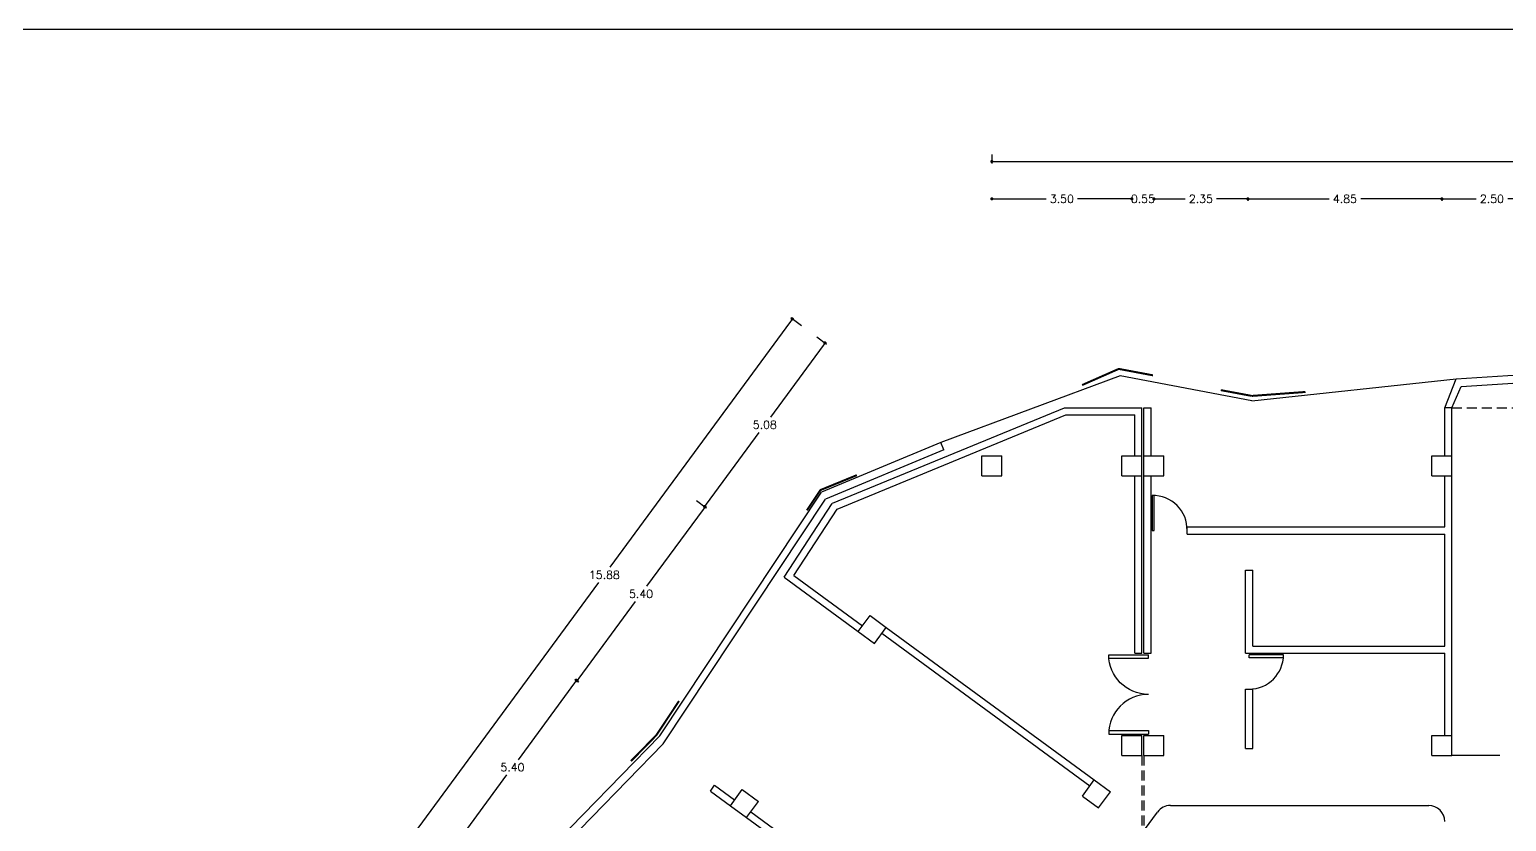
# Model space of a CAD drawing. Extents: x 0 to 130, y 0 to 88.
# Drawn here: x 43.96 to 80.88, y 68 to 87.81 of the extents above; entities that cross this region are included whole.
import ezdxf

# ---------------------------------------------------------------- set-up
doc = ezdxf.new("R2010")
doc.units = 0
doc.header["$MEASUREMENT"] = 0
doc.linetypes.add('HIDDEN', pattern=[0.375, 0.25, -0.125])
doc.layers.get('0').update_dxf_attribs({"color": 2, "linetype": 'CONTINUOUS'})
doc.layers.get('DEFPOINTS').update_dxf_attribs({"linetype": 'CONTINUOUS'})
for name, color, linetype in [('COL', 6, 'CONTINUOUS'), ('COTAS', 1, 'CONTINUOUS'), ('DOOR', 2, 'CONTINUOUS'), ('OEX', 15, 'CONTINUOUS'), ('PIE', 1, 'CONTINUOUS'), ('PUER', 2, 'CONTINUOUS'), ('PUERTAS', 2, 'CONTINUOUS'), ('VOLADO', 15, 'HIDDEN'), ('WALLS', 5, 'CONTINUOUS')]:
    doc.layers.add(name, color=color, linetype=linetype)
doc.layers.get('DOOR').off()
doc.styles.add('ROMANS', font='romans.shx', dxfattribs={"height": 0.2})
doc.dimstyles.new('COTA', dxfattribs={"dimtxt": 0.2, "dimasz": 0.08, "dimexe": 0.05, "dimexo": 0.05, "dimgap": 0.09, "dimtad": 0, "dimtih": 1, "dimtoh": 1, "dimzin": 0, "dimdsep": 46, "dimtxsty": 'ROMANS', "dimblk": 'DOT', "dimblk1": 'DOT', "dimblk2": 'DOT', "dimsah": 1, "dimcen": 0.09, "dimclrt": 2, "dimadec": 0, "dimazin": 0, "dimtfac": 1, "dimtix": 1, "dimtofl": 0, "dimtmove": 2, "dimatfit": 3, "dimldrblk": 'DOT', "dimfxl": 1, "dimtolj": 1, "dimtzin": 0, "dimarcsym": 0})

# ---------------------------------------------------------------- blocks, each defined once
blk = doc.blocks.new('DOT')
at = {"color": 0, "linetype": 'ByBlock'}
blk.add_line((-0.5, 0), (-1, 0), dxfattribs=at)
blk.add_lwpolyline([(-0.25, 0, 0.5, 0.5, 1), (0.25, 0, 0.5, 0.5, 1)], format="xyseb", close=True, dxfattribs=at)
blk = doc.blocks.new('*D89')
at = {"layer": 'COTAS', "color": 0, "lineweight": -2, "transparency": 16777216}
for p, q in [((62.981, 80.506), (58.469, 74.359)), ((63.26, 80.401), (62.988, 80.601)), ((53.679, 67.832), (58.19, 73.979)), ((53.863, 67.597), (53.591, 67.797))]:
    blk.add_line(p, q, dxfattribs=at)
at = {"layer": 'DEFPOINTS', "color": 0, "transparency": 16777216}
for p in [(63.301, 80.371), (53.631, 67.767), (53.904, 67.567)]:
    blk.add_point(p, dxfattribs=at)
at = {"layer": 'COTAS', "color": 0, "lineweight": -2, "transparency": 16777216, "xscale": 0.08, "yscale": 0.08, "zscale": 0.08}
for p, rotation in [((63.028, 80.571), 53.72421441786171), ((53.631, 67.767), 233.7242144178616)]:
    blk.add_blockref('DOT', p, dxfattribs=dict(at, rotation=rotation))
at = {"layer": 'COTAS', "color": 2, "transparency": 16777216, "insert": (58.33, 74.169), "char_height": 0.2, "attachment_point": 5, "style": 'ROMANS'}
blk.add_mtext('\\A1;15.88', dxfattribs=at)
blk = doc.blocks.new('_DOT')
at = {"color": 0, "linetype": 'ByBlock'}
blk.add_line((-0.5, 0), (-1, 0), dxfattribs=at)
at = {"color": 0, "linetype": 'ByBlock', "const_width": 0.5}
blk.add_lwpolyline([(-0.25, 0, 1), (0.25, 0, 1)], format="xyb", close=True, dxfattribs=at)
blk = doc.blocks.new('*D88')
at = {"layer": 'COTAS', "color": 0, "lineweight": -2, "transparency": 16777216}
for p, q in [((57.583, 71.466), (56.172, 69.544)), ((57.609, 71.546), (57.59, 71.56)), ((54.482, 67.242), (55.893, 69.164)), ((54.414, 67.192), (54.395, 67.207))]:
    blk.add_line(p, q, dxfattribs=at)
at = {"layer": 'DEFPOINTS', "color": 0, "transparency": 16777216}
for p in [(57.65, 71.516), (54.435, 67.177), (54.455, 67.163)]:
    blk.add_point(p, dxfattribs=at)
at = {"layer": 'COTAS', "color": 0, "lineweight": -2, "transparency": 16777216, "xscale": 0.08, "yscale": 0.08, "zscale": 0.08}
for p, rotation in [((57.63, 71.53), 53.72421441786019), ((54.435, 67.177), 233.7242144178602)]:
    blk.add_blockref('DOT', p, dxfattribs=dict(at, rotation=rotation))
at = {"layer": 'COTAS', "color": 2, "transparency": 16777216, "insert": (56.033, 69.354), "char_height": 0.2, "attachment_point": 5, "style": 'ROMANS'}
blk.add_mtext('\\A1;5.40', dxfattribs=at)
blk = doc.blocks.new('*D91')
at = {"layer": 'COTAS', "color": 0, "lineweight": -2, "transparency": 16777216}
for p, q in [((60.797, 75.805), (59.387, 73.883)), ((60.877, 75.846), (60.885, 75.84)), ((57.697, 71.581), (59.108, 73.503)), ((57.682, 71.492), (57.69, 71.486))]:
    blk.add_line(p, q, dxfattribs=at)
at = {"layer": 'DEFPOINTS', "color": 0, "transparency": 16777216}
for p in [(60.837, 75.875), (57.642, 71.522), (57.65, 71.516)]:
    blk.add_point(p, dxfattribs=at)
at = {"layer": 'COTAS', "color": 0, "lineweight": -2, "transparency": 16777216, "xscale": 0.08, "yscale": 0.08, "zscale": 0.08}
for p, rotation in [((60.845, 75.869), 53.72421441786019), ((57.65, 71.516), 233.7242144178602)]:
    blk.add_blockref('DOT', p, dxfattribs=dict(at, rotation=rotation))
at = {"layer": 'COTAS', "color": 2, "transparency": 16777216, "insert": (59.247, 73.693), "char_height": 0.2, "attachment_point": 5, "style": 'ROMANS'}
blk.add_mtext('\\A1;5.40', dxfattribs=at)
blk = doc.blocks.new('*D92')
at = {"layer": 'COTAS', "color": 0, "lineweight": -2, "transparency": 16777216}
for p, q in [((63.64, 80.122), (63.884, 79.943)), ((63.797, 79.908), (62.48, 78.114)), ((60.884, 75.94), (62.201, 77.734)), ((60.633, 76.025), (60.877, 75.846))]:
    blk.add_line(p, q, dxfattribs=at)
at = {"layer": 'DEFPOINTS', "color": 0, "transparency": 16777216}
for p in [(63.599, 80.152), (63.844, 79.972), (60.592, 76.055)]:
    blk.add_point(p, dxfattribs=at)
at = {"layer": 'COTAS', "color": 0, "lineweight": -2, "transparency": 16777216, "xscale": 0.08, "yscale": 0.08, "zscale": 0.08}
for p, rotation in [((63.844, 79.972), 53.72421441786187), ((60.837, 75.875), 233.7242144178619)]:
    blk.add_blockref('DOT', p, dxfattribs=dict(at, rotation=rotation))
at = {"layer": 'COTAS', "color": 2, "transparency": 16777216, "insert": (62.34, 77.924), "char_height": 0.2, "attachment_point": 5, "style": 'ROMANS'}
blk.add_mtext('\\A1;5.08', dxfattribs=at)
blk = doc.blocks.new('P')
at = {"layer": 'PUER'}
for p, q in [((0.869, 0), (0, 0)), ((0, -0.075), (0, 0)), ((0.866, -0.075), (0, -0.075))]:
    blk.add_line(p, q, dxfattribs=at)
blk.add_arc((0, 0), 0.869, 270, 360, dxfattribs=at)
blk = doc.blocks.new('*D96')
at = {"layer": 'COTAS', "color": 0, "lineweight": -2, "transparency": 16777216}
for p, q in [((68.016, 84.688), (68.016, 84.458)), ((101.566, 84.688), (101.566, 84.458)), ((68.096, 84.508), (84.301, 84.508)), ((101.486, 84.508), (85.281, 84.508))]:
    blk.add_line(p, q, dxfattribs=at)
at = {"layer": 'DEFPOINTS', "color": 0, "transparency": 16777216}
for p in [(68.016, 84.738), (101.566, 84.738), (101.566, 84.508)]:
    blk.add_point(p, dxfattribs=at)
at = {"layer": 'COTAS', "color": 0, "lineweight": -2, "transparency": 16777216, "xscale": 0.08, "yscale": 0.08, "zscale": 0.08, "rotation": 180}
blk.add_blockref('DOT', (68.016, 84.508), dxfattribs=at)
at = {"layer": 'COTAS', "color": 0, "lineweight": -2, "transparency": 16777216, "xscale": 0.08, "yscale": 0.08, "zscale": 0.08}
blk.add_blockref('DOT', (101.566, 84.508), dxfattribs=at)
at = {"layer": 'COTAS', "color": 2, "transparency": 16777216, "insert": (84.791, 84.508), "char_height": 0.2, "attachment_point": 5, "style": 'ROMANS'}
blk.add_mtext('\\A1;33.55', dxfattribs=at)
blk = doc.blocks.new('*D97')
at = {"layer": 'COTAS', "color": 0, "lineweight": -2, "transparency": 16777216}
for p, q in [((74.416, 83.532), (74.416, 83.524)), ((74.496, 83.574), (76.446, 83.574)), ((79.186, 83.574), (77.235, 83.574)), ((79.266, 83.532), (79.266, 83.524))]:
    blk.add_line(p, q, dxfattribs=at)
at = {"layer": 'DEFPOINTS', "color": 0, "transparency": 16777216}
for p in [(74.416, 83.582), (79.266, 83.582), (79.266, 83.574)]:
    blk.add_point(p, dxfattribs=at)
at = {"layer": 'COTAS', "color": 0, "lineweight": -2, "transparency": 16777216, "xscale": 0.08, "yscale": 0.08, "zscale": 0.08, "rotation": 180}
blk.add_blockref('DOT', (74.416, 83.574), dxfattribs=at)
at = {"layer": 'COTAS', "color": 0, "lineweight": -2, "transparency": 16777216, "xscale": 0.08, "yscale": 0.08, "zscale": 0.08}
blk.add_blockref('DOT', (79.266, 83.574), dxfattribs=at)
at = {"layer": 'COTAS', "color": 2, "transparency": 16777216, "insert": (76.841, 83.574), "char_height": 0.2, "attachment_point": 5, "style": 'ROMANS'}
blk.add_mtext('\\A1;4.85', dxfattribs=at)
blk = doc.blocks.new('*D98')
at = {"layer": 'COTAS', "color": 0, "lineweight": -2, "transparency": 16777216}
for p, q in [((68.096, 83.574), (69.371, 83.574)), ((71.436, 83.574), (70.16, 83.574))]:
    blk.add_line(p, q, dxfattribs=at)
at = {"layer": 'DEFPOINTS', "color": 0, "transparency": 16777216}
for p in [(68.016, 83.574), (71.516, 83.574), (71.516, 83.574)]:
    blk.add_point(p, dxfattribs=at)
at = {"layer": 'COTAS', "color": 0, "lineweight": -2, "transparency": 16777216, "xscale": 0.08, "yscale": 0.08, "zscale": 0.08, "rotation": 180}
blk.add_blockref('DOT', (68.016, 83.574), dxfattribs=at)
at = {"layer": 'COTAS', "color": 0, "lineweight": -2, "transparency": 16777216, "xscale": 0.08, "yscale": 0.08, "zscale": 0.08}
blk.add_blockref('DOT', (71.516, 83.574), dxfattribs=at)
at = {"layer": 'COTAS', "color": 2, "transparency": 16777216, "insert": (69.766, 83.574), "char_height": 0.2, "attachment_point": 5, "style": 'ROMANS'}
blk.add_mtext('\\A1;3.50', dxfattribs=at)
blk = doc.blocks.new('*D100')
at = {"layer": 'COTAS', "color": 0, "lineweight": -2, "transparency": 16777216}
for p, q in [((72.146, 83.574), (72.846, 83.574)), ((74.336, 83.574), (73.635, 83.574))]:
    blk.add_line(p, q, dxfattribs=at)
at = {"layer": 'DEFPOINTS', "color": 0, "transparency": 16777216}
for p in [(72.066, 83.574), (74.416, 83.574), (74.416, 83.574)]:
    blk.add_point(p, dxfattribs=at)
at = {"layer": 'COTAS', "color": 0, "lineweight": -2, "transparency": 16777216, "xscale": 0.08, "yscale": 0.08, "zscale": 0.08, "rotation": 180}
blk.add_blockref('DOT', (72.066, 83.574), dxfattribs=at)
at = {"layer": 'COTAS', "color": 0, "lineweight": -2, "transparency": 16777216, "xscale": 0.08, "yscale": 0.08, "zscale": 0.08}
blk.add_blockref('DOT', (74.416, 83.574), dxfattribs=at)
at = {"layer": 'COTAS', "color": 2, "transparency": 16777216, "insert": (73.241, 83.574), "char_height": 0.2, "attachment_point": 5, "style": 'ROMANS'}
blk.add_mtext('\\A1;2.35', dxfattribs=at)
blk = doc.blocks.new('*D99')
at = {"layer": 'COTAS', "color": 0, "lineweight": -2, "transparency": 16777216}
for p, q in [((71.436, 83.574), (71.356, 83.574)), ((71.516, 83.528), (71.516, 83.524)), ((72.066, 83.528), (72.066, 83.524)), ((72.146, 83.574), (72.226, 83.574))]:
    blk.add_line(p, q, dxfattribs=at)
at = {"layer": 'DEFPOINTS', "color": 0, "transparency": 16777216}
for p in [(71.516, 83.578), (72.066, 83.578), (72.066, 83.574)]:
    blk.add_point(p, dxfattribs=at)
at = {"layer": 'COTAS', "color": 0, "lineweight": -2, "transparency": 16777216, "xscale": 0.08, "yscale": 0.08, "zscale": 0.08}
blk.add_blockref('DOT', (71.516, 83.574), dxfattribs=at)
at = {"layer": 'COTAS', "color": 0, "lineweight": -2, "transparency": 16777216, "xscale": 0.08, "yscale": 0.08, "zscale": 0.08, "rotation": 180}
blk.add_blockref('DOT', (72.066, 83.574), dxfattribs=at)
at = {"layer": 'COTAS', "color": 2, "transparency": 16777216, "insert": (71.791, 83.574), "char_height": 0.2, "attachment_point": 5, "style": 'ROMANS'}
blk.add_mtext('\\A1;0.55', dxfattribs=at)
blk = doc.blocks.new('*D101')
at = {"layer": 'COTAS', "color": 0, "lineweight": -2, "transparency": 16777216}
for p, q in [((79.346, 83.574), (80.121, 83.574)), ((81.686, 83.574), (80.91, 83.574))]:
    blk.add_line(p, q, dxfattribs=at)
at = {"layer": 'DEFPOINTS', "color": 0, "transparency": 16777216}
for p in [(79.266, 83.574), (81.766, 83.574), (81.766, 83.574)]:
    blk.add_point(p, dxfattribs=at)
at = {"layer": 'COTAS', "color": 0, "lineweight": -2, "transparency": 16777216, "xscale": 0.08, "yscale": 0.08, "zscale": 0.08, "rotation": 180}
blk.add_blockref('DOT', (79.266, 83.574), dxfattribs=at)
at = {"layer": 'COTAS', "color": 0, "lineweight": -2, "transparency": 16777216, "xscale": 0.08, "yscale": 0.08, "zscale": 0.08}
blk.add_blockref('DOT', (81.766, 83.574), dxfattribs=at)
at = {"layer": 'COTAS', "color": 2, "transparency": 16777216, "insert": (80.516, 83.574), "char_height": 0.2, "attachment_point": 5, "style": 'ROMANS'}
blk.add_mtext('\\A1;2.50', dxfattribs=at)
blk = doc.blocks.new('*D113')
at = {"layer": 'COTAS', "color": 0, "lineweight": -2, "transparency": 16777216}
for p, q in [((57.583, 71.466), (56.172, 69.544)), ((57.609, 71.546), (57.59, 71.56)), ((54.482, 67.242), (55.893, 69.164)), ((54.414, 67.192), (54.395, 67.207))]:
    blk.add_line(p, q, dxfattribs=at)
at = {"layer": 'DEFPOINTS', "color": 0, "transparency": 16777216}
for p in [(57.65, 71.516), (54.435, 67.177), (54.455, 67.163)]:
    blk.add_point(p, dxfattribs=at)
at = {"layer": 'COTAS', "color": 0, "lineweight": -2, "transparency": 16777216, "xscale": 0.08, "yscale": 0.08, "zscale": 0.08}
for p, rotation in [((57.63, 71.53), 53.72421441786019), ((54.435, 67.177), 233.7242144178602)]:
    blk.add_blockref('DOT', p, dxfattribs=dict(at, rotation=rotation))
at = {"layer": 'COTAS', "color": 2, "transparency": 16777216, "insert": (56.033, 69.354), "char_height": 0.2, "attachment_point": 5, "style": 'ROMANS'}
blk.add_mtext('\\A1;5.40', dxfattribs=at)
blk = doc.blocks.new('PUERTA90')
at = {"layer": 'PUERTAS'}
blk.add_lwpolyline([(-0.9, 0.9), (-0.9, 0), (-0.85, 0), (-0.85, 0.9)], close=True, dxfattribs=at)
blk.add_arc((-0.875, 0.025), 0.875, 358.3634, 91.6366, dxfattribs=at)

msp = doc.modelspace()

# ---------------------------------------------------------------- linework, layer by layer
at = {"color": 253}
msp.add_line((80.716, 69.648), (79.516, 69.648), dxfattribs=at)
at = {"layer": 'COL', "color": 253}
for p, q in [((67.766, 76.648), (67.766, 77.148)), ((67.766, 77.148), (68.266, 77.148)), ((67.766, 77.148), (68.266, 77.148)), ((67.766, 76.648), (67.766, 77.148)), ((68.266, 76.648), (68.266, 77.148)), ((68.266, 76.648), (68.266, 77.148)), ((71.266, 77.148), (71.766, 77.148)), ((71.266, 76.648), (71.266, 77.148)), ((71.766, 76.648), (71.766, 77.148)), ((71.816, 76.648), (71.816, 77.148)), ((71.816, 77.148), (72.316, 77.148)), ((72.316, 76.648), (72.316, 77.148)), ((79.016, 77.148), (79.516, 77.148)), ((79.016, 76.648), (79.016, 77.148)), ((79.516, 76.648), (79.516, 77.148)), ((67.766, 76.648), (68.266, 76.648)), ((67.766, 76.648), (68.266, 76.648)), ((71.266, 76.648), (71.766, 76.648)), ((71.816, 76.648), (72.316, 76.648)), ((79.016, 76.648), (79.516, 76.648)), ((64.676, 72.748), (64.971, 73.151)), ((64.971, 73.151), (65.375, 72.855)), ((64.676, 72.748), (65.079, 72.452)), ((64.676, 72.748), (65.079, 72.452)), ((65.079, 72.452), (65.375, 72.855)), ((71.266, 69.648), (71.266, 70.148)), ((71.266, 70.148), (71.766, 70.148)), ((71.766, 69.648), (71.766, 70.148)), ((71.816, 70.148), (72.316, 70.148)), ((71.816, 69.648), (71.816, 70.148)), ((72.316, 69.648), (72.316, 70.148)), ((79.016, 70.148), (79.516, 70.148)), ((79.016, 69.648), (79.016, 70.148)), ((79.516, 69.648), (79.516, 70.148)), ((71.266, 69.648), (71.766, 69.648)), ((71.816, 69.648), (72.316, 69.648)), ((79.016, 69.648), (79.516, 69.648)), ((70.279, 68.636), (70.574, 69.039)), ((70.574, 69.039), (70.978, 68.743)), ((61.481, 68.394), (61.776, 68.797)), ((61.776, 68.797), (62.18, 68.502)), ((70.682, 68.34), (70.978, 68.743)), ((61.481, 68.394), (61.884, 68.099)), ((61.884, 68.099), (62.18, 68.502)), ((70.279, 68.636), (70.682, 68.34))]:
    msp.add_line(p, q, dxfattribs=at)
at = {"layer": 'OEX', "color": 253}
for p, q in [((79.625, 79.07), (101.196, 80.527)), ((79.748, 78.878), (101.096, 80.32)), ((71.222, 79.145), (66.738, 77.483)), ((74.513, 78.524), (71.222, 79.145)), ((74.513, 78.524), (71.222, 79.145)), ((74.513, 78.524), (79.625, 79.07)), ((79.336, 78.348), (79.625, 79.07)), ((79.516, 78.348), (79.748, 78.878)), ((66.738, 77.483), (63.758, 76.234)), ((66.738, 77.483), (63.758, 76.234)), ((66.816, 77.298), (63.858, 76.059)), ((66.816, 77.298), (66.738, 77.483)), ((59.719, 70.141), (63.758, 76.234)), ((59.8, 69.938), (63.858, 76.059)), ((59.719, 70.141), (37.727, 47.579)), ((59.8, 69.938), (37.883, 47.453)), ((72.478, 68.398), (78.936, 68.398)), ((72.478, 68.398), (78.936, 68.398)), ((64.598, 57.938), (72.155, 68.235)), ((64.598, 57.938), (72.155, 68.235))]:
    msp.add_line(p, q, dxfattribs=at)
at = {"layer": 'OEX', "color": 253, "const_width": 0.05}
for points in [[(72.044, 79.16), (71.188, 79.321), (70.273, 78.917)], [(74.515, 78.645), (73.738, 78.79)], [(74.515, 78.645), (75.856, 78.744)], [(64.641, 76.663), (63.729, 76.289), (63.392, 75.781)], [(60.196, 71.013), (59.628, 70.156), (58.994, 69.508)]]:
    msp.add_lwpolyline(points, dxfattribs=at)
at = {"layer": 'OEX', "color": 253}
for centre, start, end in [((72.478, 67.998), 90, 143.7242), ((78.936, 67.998), 0, 90), ((78.936, 67.998), 0, 90)]:
    msp.add_arc(centre, 0.4, start, end, dxfattribs=at)
at = {"layer": 'PIE', "color": 253}
msp.add_lwpolyline([(0, 0), (130, 0), (130, 87.811), (0, 87.811)], close=True, dxfattribs=at)
at = {"layer": 'VOLADO', "color": 253}
for p, q in [((79.516, 78.348), (98.596, 78.348)), ((71.766, 69.648), (71.766, 67.619)), ((71.816, 69.648), (71.816, 67.619))]:
    msp.add_line(p, q, dxfattribs=at)
at = {"layer": 'WALLS', "color": 253}
for p, q in [((64.032, 75.96), (69.83, 78.348)), ((69.83, 78.348), (71.586, 78.348)), ((71.586, 78.348), (71.766, 78.348)), ((71.766, 77.148), (71.766, 78.348)), ((71.816, 77.148), (71.816, 78.348)), ((71.816, 78.348), (71.996, 78.348)), ((71.996, 77.148), (71.996, 78.348)), ((79.336, 77.148), (79.336, 78.348)), ((79.516, 78.348), (79.336, 78.348)), ((79.516, 77.148), (79.516, 78.348)), ((64.152, 75.814), (69.866, 78.168)), ((69.866, 78.168), (71.586, 78.168)), ((71.586, 77.148), (71.586, 78.168)), ((71.586, 72.208), (71.586, 76.648)), ((71.766, 72.208), (71.766, 76.648)), ((71.816, 72.208), (71.816, 76.648)), ((71.996, 72.208), (71.996, 76.648)), ((79.336, 75.368), (79.336, 76.648)), ((79.516, 70.148), (79.516, 76.648)), ((62.821, 74.109), (64.026, 75.95)), ((63.065, 74.153), (64.152, 75.814)), ((72.896, 75.368), (79.336, 75.368)), ((72.896, 75.188), (72.896, 75.368)), ((72.896, 75.188), (79.336, 75.188)), ((79.336, 72.388), (79.336, 75.188)), ((74.356, 72.208), (74.356, 74.288)), ((74.356, 74.288), (74.536, 74.288)), ((74.536, 72.388), (74.536, 74.288)), ((62.821, 74.109), (64.676, 72.748)), ((63.065, 74.153), (64.782, 72.893)), ((65.375, 72.855), (70.574, 69.039)), ((65.375, 72.855), (70.574, 69.039)), ((65.268, 72.71), (70.468, 68.894)), ((65.268, 72.71), (70.468, 68.894)), ((74.536, 72.388), (79.336, 72.388)), ((71.586, 72.208), (71.766, 72.208)), ((71.816, 72.208), (71.996, 72.208)), ((74.356, 72.208), (79.336, 72.208)), ((79.336, 70.148), (79.336, 72.208)), ((74.356, 71.308), (74.536, 71.308)), ((74.356, 69.828), (74.356, 71.308)), ((74.536, 69.828), (74.536, 71.308)), ((74.356, 69.828), (74.536, 69.828)), ((60.981, 68.761), (61.087, 68.906)), ((60.981, 68.761), (61.481, 68.394)), ((61.087, 68.906), (61.587, 68.539)), ((61.884, 68.099), (62.625, 67.554)), ((61.99, 68.244), (62.877, 67.593))]:
    msp.add_line(p, q, dxfattribs=at)

# ---------------------------------------------------------------- block references
at = {"layer": 'DOOR', "color": 253}
for name, p, xscale, yscale, zscale in [('PUERTA90', (72.896, 75.278), 0.9713050271505494, 0.9713050271505494, 0.9713050271505494), ('P', (71.928, 72.171), -1.141387443799401, 1.141387443799401, 1.141387443799401), ('P', (74.446, 72.17), 0.9910684936232778, 0.9910684936232778, 0.9910684936232778)]:
    msp.add_blockref(name, p, dxfattribs=dict(at, xscale=xscale, yscale=yscale, zscale=zscale))
at = {"layer": 'DOOR', "color": 253, "xscale": 1.141387443799401, "yscale": 1.141387443799401, "zscale": 1.141387443799401, "rotation": 180}
msp.add_blockref('P', (71.928, 70.186), dxfattribs=at)

# ---------------------------------------------------------------- dimensions: what is measured, and where the dimension line sits
at = {"layer": 'COTAS', "color": 253}
for base, p1, p2, picture, middle in [((101.566, 84.508), (68.016, 84.738), (101.566, 84.738), '*D96', (84.791, 84.508)), ((71.516, 83.574), (68.016, 83.574), (71.516, 83.574), '*D98', (69.766, 83.574)), ((72.066, 83.574), (71.516, 83.578), (72.066, 83.578), '*D99', (71.791, 83.574)), ((74.416, 83.574), (72.066, 83.574), (74.416, 83.574), '*D100', (73.241, 83.574)), ((79.266, 83.574), (74.416, 83.582), (79.266, 83.582), '*D97', (76.841, 83.574)), ((81.766, 83.574), (79.266, 83.574), (81.766, 83.574), '*D101', (80.516, 83.574))]:
    dim = msp.add_linear_dim(base=base, p1=p1, p2=p2, dimstyle='COTA', dxfattribs=at)
    dim.commit()
    dim.dimension.update_dxf_attribs({"geometry": picture, "text_midpoint": middle})
for p1, p2, distance, picture, middle in [((63.301, 80.371), (53.904, 67.567), -0.338, '*D89', (58.33, 74.169)), ((60.592, 76.055), (63.599, 80.152), -0.303, '*D92', (62.34, 77.924)), ((60.837, 75.875), (57.642, 71.522), 0.01, '*D91', (59.247, 73.693)), ((57.65, 71.516), (54.455, 67.163), -0.024, '*D88', (56.033, 69.354)), ((57.65, 71.516), (54.455, 67.163), -0.024, '*D113', (56.033, 69.354))]:
    dim = msp.add_aligned_dim(p1=p1, p2=p2, distance=distance, dimstyle='COTA', dxfattribs=at)
    dim.commit()
    dim.dimension.update_dxf_attribs({"geometry": picture, "text_midpoint": middle})

doc.saveas('drawing.dxf')
